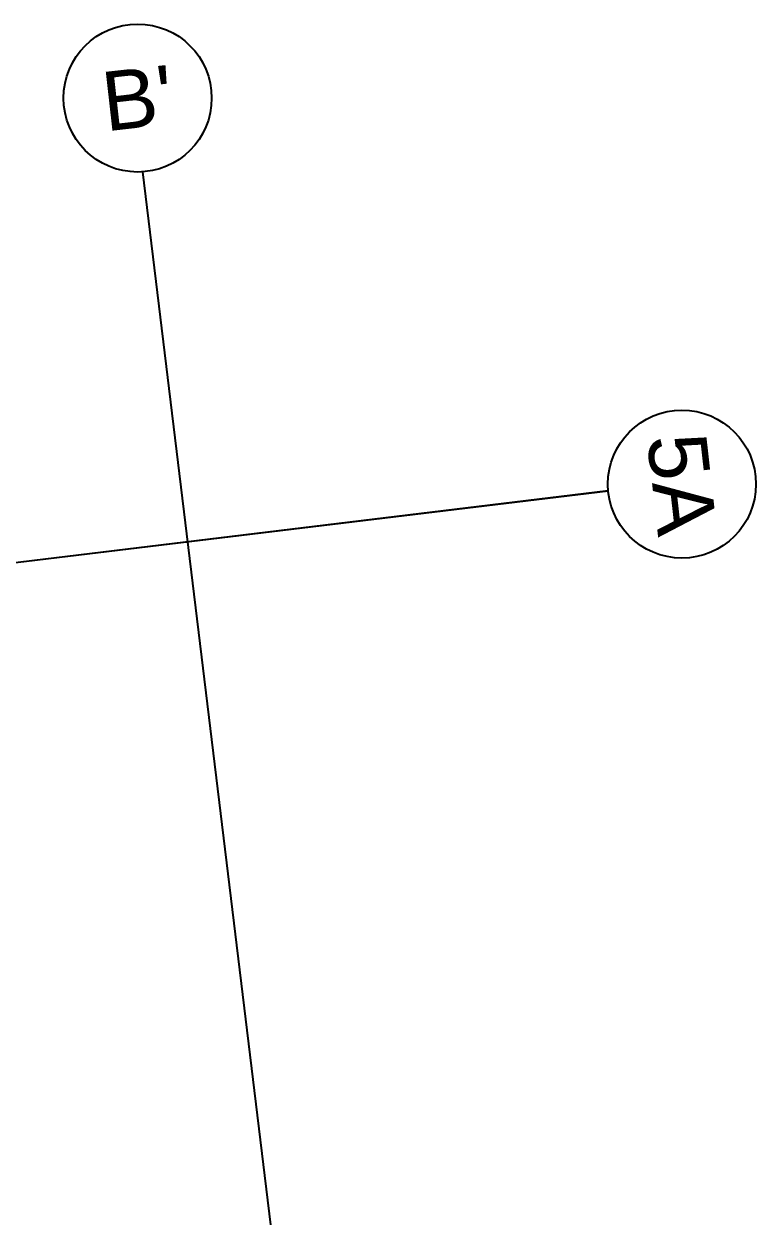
# Model space of a CAD drawing. Header units: inches. Extents: x 400392 to 401495, y 4543971 to 4544133.
# Drawn here: x 400492.46 to 400497.4, y 4544066.29 to 4544074.41 of the extents above; entities that cross this region are included whole.
import ezdxf
from ezdxf.enums import TextEntityAlignment as Align

# ---------------------------------------------------------------- set-up
doc = ezdxf.new("R2010")
doc.units = ezdxf.units.IN
doc.header["$MEASUREMENT"] = 0
doc.linetypes.add('AKS', pattern=[3, 2.5, -0.25, 0, -0.25])
for name, color, linetype in [('aks prota', 2, 'AKS'), ('caks prota', 4, 'Continuous'), ('st-s_level (kot)', 6, 'Continuous'), ('taks prota', 7, 'Continuous')]:
    doc.layers.add(name, color=color, linetype=linetype)
doc.styles.add('OLCU', font='romanstw.shx')
doc.styles.add('TAKS', font='Arial Unicode.ttf')

# ---------------------------------------------------------------- blocks, each defined once
blk = doc.blocks.new('A$C1a5ef8c2')
at = {"layer": 'aks prota', "ltscale": 10}
for p, q in [((102.53, 91.6734), (101.666, 98.788)), ((96.96, 95.6811), (104.8083, 96.6342))]:
    blk.add_line(p, q, dxfattribs=at)
at = {"layer": 'caks prota', "ltscale": 0.05}
for centre in [(101.6303, 99.2867), (105.3066, 96.6784)]:
    blk.add_circle(centre, 0.5, dxfattribs=at)
at = {"layer": 'st-s_level (kot)', "color": 6, "style": 'OLCU', "width": 0.8}
for tag, p, rotation in [('D=60', (41.417, 99.58), 312.92399), ('D=60', (34.9138, 96.8807), 312.92399), ('D=60', (41.724, 89.5581), 312.92399), ('D=60', (74.0724, 82.3654), 276.92399), ('D=90', (58.4517, 80.8935), 312.92399), ('D=60', (82.07, 73.7683), 276.92399), ('D=60', (66.1695, 72.6971), 312.92399), ('D=60', (59.5286, 70.1463), 312.92399), ('D=60', (74.283, 63.9141), 312.92399), ('D=60', (67.5232, 61.5504), 312.92399), ('D=60', (81.9052, 55.7777), 312.92399), ('D=60', (75.5177, 52.9544), 312.92399), ('D=60', (83.5123, 44.3585), 312.92399), ('D=60', (93.8675, 42.9534), 312.92399), ('D=60', (102.2344, 34.1872), 312.92399), ('D=60', (95.2184, 31.8097), 312.92399), ('D=60', (99.2876, 27.6643), 312.92399), ('+22.51', (112.2287, 23.9348), 312.92399), ('+20.81', (108.552, 21.4997), 312.92399), ('D=80', (97.1167, 17.5258), 312.92399)]:
    blk.add_attdef(tag, p, '', height=0.2, rotation=rotation, dxfattribs=at)
at = {"layer": 'taks prota', "style": 'TAKS'}
for s, rotation, p in [("B'", 6.42916, (101.6303, 99.2867)), ('5A', 276.42916, (105.3066, 96.6784))]:
    blk.add_text(s, height=0.4, rotation=rotation, dxfattribs=at).set_placement(p, align=Align.MIDDLE_CENTER)

msp = doc.modelspace()

# ---------------------------------------------------------------- linework, layer by layer
at = {"layer": 'aks prota', "ltscale": 10}
for p, q in [((400494.1223, 4544066.2935), (400493.2583, 4544073.4081)), ((400488.5523, 4544070.3013), (400496.4006, 4544071.2544))]:
    msp.add_line(p, q, dxfattribs=at)
at = {"layer": 'caks prota', "ltscale": 0.05}
for centre in [(400493.2226, 4544073.9068), (400496.8989, 4544071.2985)]:
    msp.add_circle(centre, 0.5, dxfattribs=at)

# ---------------------------------------------------------------- block references
msp.add_blockref('A$C1a5ef8c2', (400391.5923, 4543974.6201))

# ---------------------------------------------------------------- texts
at = {"layer": 'taks prota', "style": 'TAKS'}
for s, rotation, p in [("B'", 6.42916, (400493.2226, 4544073.9068)), ('5A', 276.42916, (400496.8989, 4544071.2985))]:
    msp.add_text(s, height=0.4, rotation=rotation, dxfattribs=at).set_placement(p, align=Align.MIDDLE_CENTER)

doc.saveas('drawing.dxf')
